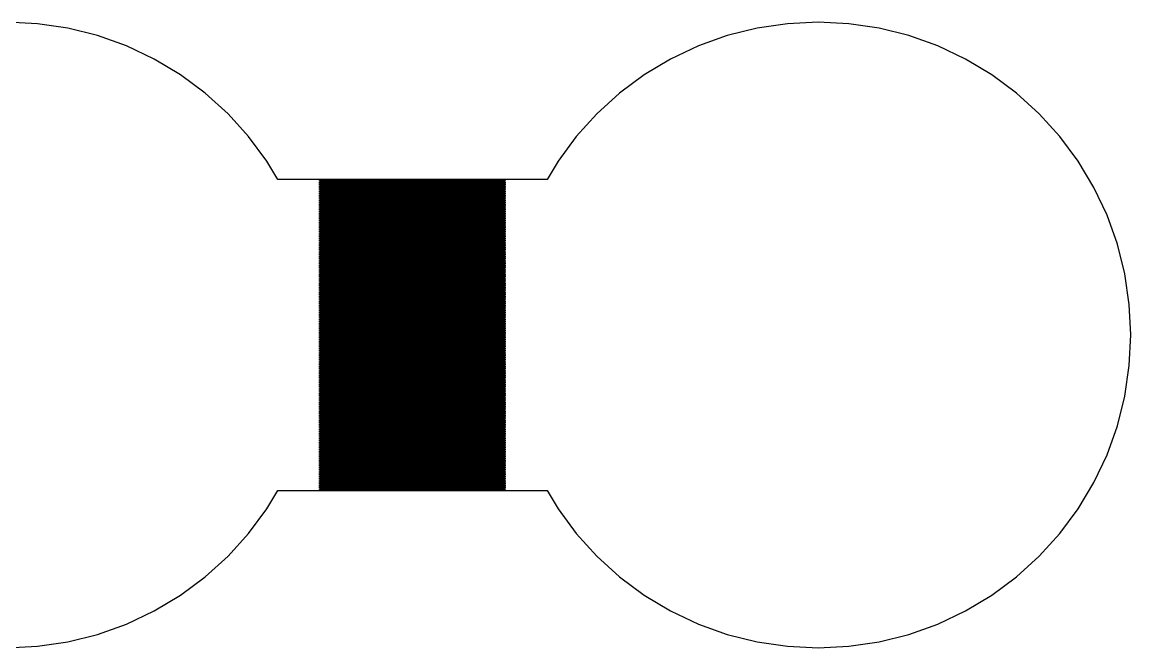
# Model space of a CAD drawing. Extents: x -5 to 101, y -4 to 66.
# Drawn here: x 7.67 to 19.97, y -3.97 to 2.97 of the extents above; entities that cross this region are included whole.
import ezdxf

# ---------------------------------------------------------------- set-up
doc = ezdxf.new("R2010")
doc.units = 0

msp = doc.modelspace()

# ---------------------------------------------------------------- linework, layer by layer
for p, q in [((7.84013, 2.95328), (7.5, 2.96999)), ((8.17697, 2.90332), (7.84013, 2.95328)), ((16.1599, 2.95328), (15.823, 2.90332)), ((16.5, 2.96999), (16.1599, 2.95328)), ((16.8401, 2.95328), (16.5, 2.96999)), ((17.177, 2.90332), (16.8401, 2.95328)), ((8.50729, 2.82057), (8.17697, 2.90332)), ((15.823, 2.90332), (15.4927, 2.82057)), ((17.5073, 2.82057), (17.177, 2.90332)), ((8.82793, 2.70586), (8.50729, 2.82057)), ((15.4927, 2.82057), (15.1721, 2.70586)), ((17.8279, 2.70586), (17.5073, 2.82057)), ((9.13576, 2.56026), (8.82793, 2.70586)), ((15.1721, 2.70586), (14.8642, 2.56026)), ((18.1357, 2.56026), (17.8279, 2.70586)), ((9.42784, 2.38519), (9.13576, 2.56026)), ((14.8642, 2.56026), (14.5722, 2.38519)), ((18.4278, 2.38519), (18.1357, 2.56026)), ((9.70135, 2.18234), (9.42784, 2.38519)), ((14.5722, 2.38519), (14.2986, 2.18234)), ((18.7013, 2.18234), (18.4278, 2.38519)), ((9.95367, 1.95366), (9.70135, 2.18234)), ((14.2986, 2.18234), (14.0463, 1.95366)), ((18.9537, 1.95366), (18.7013, 2.18234)), ((10.1824, 1.70134), (9.95367, 1.95366)), ((14.0463, 1.95366), (13.8176, 1.70134)), ((19.1823, 1.70134), (18.9537, 1.95366)), ((10.3852, 1.42783), (10.1824, 1.70134)), ((13.8176, 1.70134), (13.6148, 1.42783)), ((19.3852, 1.42783), (19.1823, 1.70134)), ((10.5068, 1.22499), (10.3852, 1.42783)), ((13.6148, 1.42783), (13.4932, 1.22499)), ((19.5603, 1.13574), (19.3852, 1.42783)), ((13.4932, 1.22499), (10.5068, 1.22499)), ((10.97, 1.20499), (10.97, 1.215)), ((10.97, 1.215), (13.03, 1.215)), ((13.03, 1.20499), (10.97, 1.20499)), ((10.97, 1.185), (10.97, 1.19499)), ((10.97, 1.19499), (13.03, 1.19499)), ((13.03, 1.185), (10.97, 1.185)), ((10.97, 1.16499), (10.97, 1.17499)), ((10.97, 1.17499), (13.03, 1.17499)), ((13.03, 1.16499), (10.97, 1.16499)), ((10.97, 1.14499), (10.97, 1.155)), ((10.97, 1.155), (13.03, 1.155)), ((13.03, 1.14499), (10.97, 1.14499)), ((10.97, 1.125), (10.97, 1.13499)), ((10.97, 1.13499), (13.03, 1.13499)), ((13.03, 1.125), (10.97, 1.125)), ((10.97, 1.105), (10.97, 1.11499)), ((10.97, 1.11499), (13.03, 1.11499)), ((13.03, 1.215), (13.03, 1.20499)), ((13.03, 1.19499), (13.03, 1.185)), ((13.03, 1.17499), (13.03, 1.16499)), ((13.03, 1.155), (13.03, 1.14499)), ((13.03, 1.13499), (13.03, 1.125)), ((13.03, 1.11499), (13.03, 1.105)), ((19.7059, 0.827911), (19.5603, 1.13574)), ((13.03, 1.105), (10.97, 1.105)), ((10.97, 1.08499), (10.97, 1.09499)), ((10.97, 1.09499), (13.03, 1.09499)), ((13.03, 1.08499), (10.97, 1.08499)), ((10.97, 1.06499), (10.97, 1.075)), ((10.97, 1.075), (13.03, 1.075)), ((13.03, 1.06499), (10.97, 1.06499)), ((10.97, 1.045), (10.97, 1.05499)), ((10.97, 1.05499), (13.03, 1.05499)), ((13.03, 1.045), (10.97, 1.045)), ((10.97, 1.02499), (10.97, 1.03499)), ((10.97, 1.03499), (13.03, 1.03499)), ((13.03, 1.02499), (10.97, 1.02499)), ((10.97, 1.00499), (10.97, 1.015)), ((10.97, 1.015), (13.03, 1.015)), ((13.03, 1.00499), (10.97, 1.00499)), ((10.97, 0.984985), (10.97, 0.994995)), ((10.97, 0.994995), (13.03, 0.994995)), ((13.03, 0.984985), (10.97, 0.984985)), ((13.03, 1.09499), (13.03, 1.08499)), ((13.03, 1.075), (13.03, 1.06499)), ((13.03, 1.05499), (13.03, 1.045)), ((13.03, 1.03499), (13.03, 1.02499)), ((13.03, 1.015), (13.03, 1.00499)), ((13.03, 0.994995), (13.03, 0.984985)), ((10.97, 0.964996), (10.97, 0.974991)), ((10.97, 0.974991), (13.03, 0.974991)), ((13.03, 0.964996), (10.97, 0.964996)), ((10.97, 0.944992), (10.97, 0.954987)), ((10.97, 0.954987), (13.03, 0.954987)), ((13.03, 0.944992), (10.97, 0.944992)), ((10.97, 0.924988), (10.97, 0.934998)), ((10.97, 0.934998), (13.03, 0.934998)), ((13.03, 0.924988), (10.97, 0.924988)), ((10.97, 0.904999), (10.97, 0.914993)), ((10.97, 0.914993), (13.03, 0.914993)), ((13.03, 0.904999), (10.97, 0.904999)), ((10.97, 0.884995), (10.97, 0.894989)), ((10.97, 0.894989), (13.03, 0.894989)), ((13.03, 0.884995), (10.97, 0.884995)), ((10.97, 0.86499), (10.97, 0.875)), ((10.97, 0.875), (13.03, 0.875)), ((13.03, 0.86499), (10.97, 0.86499)), ((13.03, 0.974991), (13.03, 0.964996)), ((13.03, 0.954987), (13.03, 0.944992)), ((13.03, 0.934998), (13.03, 0.924988)), ((13.03, 0.914993), (13.03, 0.904999)), ((13.03, 0.894989), (13.03, 0.884995)), ((13.03, 0.875), (13.03, 0.86499)), ((10.97, 0.844986), (10.97, 0.854996)), ((10.97, 0.854996), (13.03, 0.854996)), ((13.03, 0.844986), (10.97, 0.844986)), ((10.97, 0.824997), (10.97, 0.834991)), ((10.97, 0.834991), (13.03, 0.834991)), ((13.03, 0.824997), (10.97, 0.824997)), ((10.97, 0.804993), (10.97, 0.814987)), ((10.97, 0.814987), (13.03, 0.814987)), ((13.03, 0.804993), (10.97, 0.804993)), ((10.97, 0.784988), (10.97, 0.794998)), ((10.97, 0.794998), (13.03, 0.794998)), ((13.03, 0.784988), (10.97, 0.784988)), ((10.97, 0.764999), (10.97, 0.774994)), ((10.97, 0.774994), (13.03, 0.774994)), ((13.03, 0.764999), (10.97, 0.764999)), ((10.97, 0.744995), (10.97, 0.75499)), ((10.97, 0.75499), (13.03, 0.75499)), ((13.03, 0.744995), (10.97, 0.744995)), ((13.03, 0.854996), (13.03, 0.844986)), ((13.03, 0.834991), (13.03, 0.824997)), ((13.03, 0.814987), (13.03, 0.804993)), ((13.03, 0.794998), (13.03, 0.784988)), ((13.03, 0.774994), (13.03, 0.764999)), ((13.03, 0.75499), (13.03, 0.744995)), ((19.8206, 0.507278), (19.7059, 0.827911)), ((10.97, 0.724991), (10.97, 0.734985)), ((10.97, 0.734985), (13.03, 0.734985)), ((13.03, 0.724991), (10.97, 0.724991)), ((10.97, 0.704987), (10.97, 0.714996)), ((10.97, 0.714996), (13.03, 0.714996)), ((13.03, 0.704987), (10.97, 0.704987)), ((10.97, 0.684998), (10.97, 0.694992)), ((10.97, 0.694992), (13.03, 0.694992)), ((13.03, 0.684998), (10.97, 0.684998)), ((10.97, 0.664993), (10.97, 0.674988)), ((10.97, 0.674988), (13.03, 0.674988)), ((13.03, 0.664993), (10.97, 0.664993)), ((10.97, 0.644989), (10.97, 0.654999)), ((10.97, 0.654999), (13.03, 0.654999)), ((13.03, 0.644989), (10.97, 0.644989)), ((10.97, 0.625), (10.97, 0.634995)), ((10.97, 0.634995), (13.03, 0.634995)), ((13.03, 0.625), (10.97, 0.625)), ((13.03, 0.734985), (13.03, 0.724991)), ((13.03, 0.714996), (13.03, 0.704987)), ((13.03, 0.694992), (13.03, 0.684998)), ((13.03, 0.674988), (13.03, 0.664993)), ((13.03, 0.654999), (13.03, 0.644989)), ((13.03, 0.634995), (13.03, 0.625)), ((10.97, 0.604996), (10.97, 0.61499)), ((10.97, 0.61499), (13.03, 0.61499)), ((13.03, 0.604996), (10.97, 0.604996)), ((10.97, 0.584991), (10.97, 0.594986)), ((10.97, 0.594986), (13.03, 0.594986)), ((13.03, 0.584991), (10.97, 0.584991)), ((10.97, 0.564987), (10.97, 0.574997)), ((10.97, 0.574997), (13.03, 0.574997)), ((13.03, 0.564987), (10.97, 0.564987)), ((10.97, 0.544998), (10.97, 0.554993)), ((10.97, 0.554993), (13.03, 0.554993)), ((13.03, 0.544998), (10.97, 0.544998)), ((10.97, 0.524994), (10.97, 0.534988)), ((10.97, 0.534988), (13.03, 0.534988)), ((13.03, 0.524994), (10.97, 0.524994)), ((10.97, 0.50499), (10.97, 0.514999)), ((10.97, 0.514999), (13.03, 0.514999)), ((13.03, 0.50499), (10.97, 0.50499)), ((10.97, 0.484985), (10.97, 0.494995)), ((10.97, 0.494995), (13.03, 0.494995)), ((13.03, 0.61499), (13.03, 0.604996)), ((13.03, 0.594986), (13.03, 0.584991)), ((13.03, 0.574997), (13.03, 0.564987)), ((13.03, 0.554993), (13.03, 0.544998)), ((13.03, 0.534988), (13.03, 0.524994)), ((13.03, 0.514999), (13.03, 0.50499)), ((13.03, 0.494995), (13.03, 0.484985)), ((19.9033, 0.176956), (19.8206, 0.507278)), ((13.03, 0.484985), (10.97, 0.484985)), ((10.97, 0.464996), (10.97, 0.474991)), ((10.97, 0.474991), (13.03, 0.474991)), ((13.03, 0.464996), (10.97, 0.464996)), ((10.97, 0.444992), (10.97, 0.454987)), ((10.97, 0.454987), (13.03, 0.454987)), ((13.03, 0.444992), (10.97, 0.444992)), ((10.97, 0.424988), (10.97, 0.434998)), ((10.97, 0.434998), (13.03, 0.434998)), ((13.03, 0.424988), (10.97, 0.424988)), ((10.97, 0.404999), (10.97, 0.414993)), ((10.97, 0.414993), (13.03, 0.414993)), ((13.03, 0.404999), (10.97, 0.404999)), ((10.97, 0.384995), (10.97, 0.394989)), ((10.97, 0.394989), (13.03, 0.394989)), ((13.03, 0.384995), (10.97, 0.384995)), ((10.97, 0.36499), (10.97, 0.375)), ((10.97, 0.375), (13.03, 0.375)), ((13.03, 0.474991), (13.03, 0.464996)), ((13.03, 0.454987), (13.03, 0.444992)), ((13.03, 0.434998), (13.03, 0.424988)), ((13.03, 0.414993), (13.03, 0.404999)), ((13.03, 0.394989), (13.03, 0.384995)), ((13.03, 0.375), (13.03, 0.36499)), ((13.03, 0.36499), (10.97, 0.36499)), ((10.97, 0.344986), (10.97, 0.354996)), ((10.97, 0.354996), (13.03, 0.354996)), ((13.03, 0.344986), (10.97, 0.344986)), ((10.97, 0.324997), (10.97, 0.334991)), ((10.97, 0.334991), (13.03, 0.334991)), ((13.03, 0.324997), (10.97, 0.324997)), ((10.97, 0.304993), (10.97, 0.314987)), ((10.97, 0.314987), (13.03, 0.314987)), ((13.03, 0.304993), (10.97, 0.304993)), ((10.97, 0.284988), (10.97, 0.294998)), ((10.97, 0.294998), (13.03, 0.294998)), ((13.03, 0.284988), (10.97, 0.284988)), ((10.97, 0.264999), (10.97, 0.274994)), ((10.97, 0.274994), (13.03, 0.274994)), ((13.03, 0.264999), (10.97, 0.264999)), ((10.97, 0.244995), (10.97, 0.25499)), ((10.97, 0.25499), (13.03, 0.25499)), ((13.03, 0.354996), (13.03, 0.344986)), ((13.03, 0.334991), (13.03, 0.324997)), ((13.03, 0.314987), (13.03, 0.304993)), ((13.03, 0.294998), (13.03, 0.284988)), ((13.03, 0.274994), (13.03, 0.264999)), ((13.03, 0.25499), (13.03, 0.244995)), ((13.03, 0.244995), (10.97, 0.244995)), ((10.97, 0.224991), (10.97, 0.234985)), ((10.97, 0.234985), (13.03, 0.234985)), ((13.03, 0.224991), (10.97, 0.224991)), ((10.97, 0.204987), (10.97, 0.214996)), ((10.97, 0.214996), (13.03, 0.214996)), ((13.03, 0.204987), (10.97, 0.204987)), ((10.97, 0.184998), (10.97, 0.194992)), ((10.97, 0.194992), (13.03, 0.194992)), ((13.03, 0.184998), (10.97, 0.184998)), ((10.97, 0.164993), (10.97, 0.174988)), ((10.97, 0.174988), (13.03, 0.174988)), ((13.03, 0.164993), (10.97, 0.164993)), ((10.97, 0.144989), (10.97, 0.154999)), ((10.97, 0.154999), (13.03, 0.154999)), ((13.03, 0.144989), (10.97, 0.144989)), ((10.97, 0.125), (10.97, 0.134995)), ((10.97, 0.134995), (13.03, 0.134995)), ((13.03, 0.125), (10.97, 0.125)), ((13.03, 0.234985), (13.03, 0.224991)), ((13.03, 0.214996), (13.03, 0.204987)), ((13.03, 0.194992), (13.03, 0.184998)), ((13.03, 0.174988), (13.03, 0.164993)), ((13.03, 0.154999), (13.03, 0.144989)), ((13.03, 0.134995), (13.03, 0.125)), ((19.9533, -0.159882), (19.9033, 0.176956)), ((10.97, 0.104996), (10.97, 0.11499)), ((10.97, 0.11499), (13.03, 0.11499)), ((13.03, 0.104996), (10.97, 0.104996)), ((10.97, 0.084991), (10.97, 0.094986)), ((10.97, 0.094986), (13.03, 0.094986)), ((13.03, 0.084991), (10.97, 0.084991)), ((10.97, 0.064987), (10.97, 0.074997)), ((10.97, 0.074997), (13.03, 0.074997)), ((13.03, 0.064987), (10.97, 0.064987)), ((10.97, 0.044998), (10.97, 0.054993)), ((10.97, 0.054993), (13.03, 0.054993)), ((13.03, 0.044998), (10.97, 0.044998)), ((10.97, 0.024994), (10.97, 0.034988)), ((10.97, 0.034988), (13.03, 0.034988)), ((13.03, 0.024994), (10.97, 0.024994)), ((10.97, 0.00499), (10.97, 0.014999)), ((10.97, 0.014999), (13.03, 0.014999)), ((13.03, 0.00499), (10.97, 0.00499)), ((13.03, 0.11499), (13.03, 0.104996)), ((13.03, 0.094986), (13.03, 0.084991)), ((13.03, 0.074997), (13.03, 0.064987)), ((13.03, 0.054993), (13.03, 0.044998)), ((13.03, 0.034988), (13.03, 0.024994)), ((13.03, 0.014999), (13.03, 0.00499)), ((10.97, -0.015015), (10.97, -0.005005)), ((10.97, -0.005005), (13.03, -0.005005)), ((13.03, -0.015015), (10.97, -0.015015)), ((10.97, -0.035004), (10.97, -0.025009)), ((10.97, -0.025009), (13.03, -0.025009)), ((13.03, -0.035004), (10.97, -0.035004)), ((10.97, -0.055008), (10.97, -0.045013)), ((10.97, -0.045013), (13.03, -0.045013)), ((13.03, -0.055008), (10.97, -0.055008)), ((10.97, -0.075012), (10.97, -0.065002)), ((10.97, -0.065002), (13.03, -0.065002)), ((13.03, -0.075012), (10.97, -0.075012)), ((10.97, -0.095001), (10.97, -0.085007)), ((10.97, -0.085007), (13.03, -0.085007)), ((13.03, -0.095001), (10.97, -0.095001)), ((10.97, -0.115005), (10.97, -0.105011)), ((10.97, -0.105011), (13.03, -0.105011)), ((13.03, -0.115005), (10.97, -0.115005)), ((13.03, -0.005005), (13.03, -0.015015)), ((13.03, -0.025009), (13.03, -0.035004)), ((13.03, -0.045013), (13.03, -0.055008)), ((13.03, -0.065002), (13.03, -0.075012)), ((13.03, -0.085007), (13.03, -0.095001)), ((13.03, -0.105011), (13.03, -0.115005)), ((10.97, -0.13501), (10.97, -0.125)), ((10.97, -0.125), (13.03, -0.125)), ((13.03, -0.13501), (10.97, -0.13501)), ((10.97, -0.155014), (10.97, -0.145004)), ((10.97, -0.145004), (13.03, -0.145004)), ((13.03, -0.155014), (10.97, -0.155014)), ((10.97, -0.175003), (10.97, -0.165009)), ((10.97, -0.165009), (13.03, -0.165009)), ((13.03, -0.175003), (10.97, -0.175003)), ((10.97, -0.195007), (10.97, -0.185013)), ((10.97, -0.185013), (13.03, -0.185013)), ((13.03, -0.195007), (10.97, -0.195007)), ((10.97, -0.215012), (10.97, -0.205002)), ((10.97, -0.205002), (13.03, -0.205002)), ((13.03, -0.215012), (10.97, -0.215012)), ((10.97, -0.235001), (10.97, -0.225006)), ((10.97, -0.225006), (13.03, -0.225006)), ((13.03, -0.235001), (10.97, -0.235001)), ((10.97, -0.255005), (10.97, -0.24501)), ((10.97, -0.24501), (13.03, -0.24501)), ((13.03, -0.125), (13.03, -0.13501)), ((13.03, -0.145004), (13.03, -0.155014)), ((13.03, -0.165009), (13.03, -0.175003)), ((13.03, -0.185013), (13.03, -0.195007)), ((13.03, -0.205002), (13.03, -0.215012)), ((13.03, -0.225006), (13.03, -0.235001)), ((13.03, -0.24501), (13.03, -0.255005)), ((19.97, -0.5), (19.9533, -0.159882)), ((13.03, -0.255005), (10.97, -0.255005)), ((10.97, -0.275009), (10.97, -0.265015)), ((10.97, -0.265015), (13.03, -0.265015)), ((13.03, -0.275009), (10.97, -0.275009)), ((10.97, -0.295013), (10.97, -0.285004)), ((10.97, -0.285004), (13.03, -0.285004)), ((13.03, -0.295013), (10.97, -0.295013)), ((10.97, -0.315002), (10.97, -0.305008)), ((10.97, -0.305008), (13.03, -0.305008)), ((13.03, -0.315002), (10.97, -0.315002)), ((10.97, -0.335007), (10.97, -0.325012)), ((10.97, -0.325012), (13.03, -0.325012)), ((13.03, -0.335007), (10.97, -0.335007)), ((10.97, -0.355011), (10.97, -0.345001)), ((10.97, -0.345001), (13.03, -0.345001)), ((13.03, -0.355011), (10.97, -0.355011)), ((10.97, -0.375), (10.97, -0.365005)), ((10.97, -0.365005), (13.03, -0.365005)), ((13.03, -0.265015), (13.03, -0.275009)), ((13.03, -0.285004), (13.03, -0.295013)), ((13.03, -0.305008), (13.03, -0.315002)), ((13.03, -0.325012), (13.03, -0.335007)), ((13.03, -0.345001), (13.03, -0.355011)), ((13.03, -0.365005), (13.03, -0.375)), ((13.03, -0.375), (10.97, -0.375)), ((10.97, -0.395004), (10.97, -0.38501)), ((10.97, -0.38501), (13.03, -0.38501)), ((13.03, -0.395004), (10.97, -0.395004)), ((10.97, -0.415009), (10.97, -0.405014)), ((10.97, -0.405014), (13.03, -0.405014)), ((13.03, -0.415009), (10.97, -0.415009)), ((10.97, -0.435013), (10.97, -0.425003)), ((10.97, -0.425003), (13.03, -0.425003)), ((13.03, -0.435013), (10.97, -0.435013)), ((10.97, -0.455002), (10.97, -0.445007)), ((10.97, -0.445007), (13.03, -0.445007)), ((13.03, -0.455002), (10.97, -0.455002)), ((10.97, -0.475006), (10.97, -0.465012)), ((10.97, -0.465012), (13.03, -0.465012)), ((13.03, -0.475006), (10.97, -0.475006)), ((10.97, -0.49501), (10.97, -0.485001)), ((10.97, -0.485001), (13.03, -0.485001)), ((13.03, -0.38501), (13.03, -0.395004)), ((13.03, -0.405014), (13.03, -0.415009)), ((13.03, -0.425003), (13.03, -0.435013)), ((13.03, -0.445007), (13.03, -0.455002)), ((13.03, -0.465012), (13.03, -0.475006)), ((13.03, -0.485001), (13.03, -0.49501)), ((13.03, -0.49501), (10.97, -0.49501)), ((10.97, -0.514999), (10.97, -0.50499)), ((10.97, -0.50499), (13.03, -0.50499)), ((13.03, -0.514999), (10.97, -0.514999)), ((10.97, -0.534988), (10.97, -0.524994)), ((10.97, -0.524994), (13.03, -0.524994)), ((13.03, -0.534988), (10.97, -0.534988)), ((10.97, -0.554993), (10.97, -0.544998)), ((10.97, -0.544998), (13.03, -0.544998)), ((13.03, -0.554993), (10.97, -0.554993)), ((10.97, -0.574997), (10.97, -0.564987)), ((10.97, -0.564987), (13.03, -0.564987)), ((13.03, -0.574997), (10.97, -0.574997)), ((10.97, -0.594986), (10.97, -0.584991)), ((10.97, -0.584991), (13.03, -0.584991)), ((13.03, -0.594986), (10.97, -0.594986)), ((10.97, -0.61499), (10.97, -0.604996)), ((10.97, -0.604996), (13.03, -0.604996)), ((13.03, -0.61499), (10.97, -0.61499)), ((13.03, -0.50499), (13.03, -0.514999)), ((13.03, -0.524994), (13.03, -0.534988)), ((13.03, -0.544998), (13.03, -0.554993)), ((13.03, -0.564987), (13.03, -0.574997)), ((13.03, -0.584991), (13.03, -0.594986)), ((13.03, -0.604996), (13.03, -0.61499)), ((19.9533, -0.840118), (19.97, -0.5)), ((10.97, -0.634995), (10.97, -0.625)), ((10.97, -0.625), (13.03, -0.625)), ((13.03, -0.634995), (10.97, -0.634995)), ((10.97, -0.654999), (10.97, -0.644989)), ((10.97, -0.644989), (13.03, -0.644989)), ((13.03, -0.654999), (10.97, -0.654999)), ((10.97, -0.674988), (10.97, -0.664993)), ((10.97, -0.664993), (13.03, -0.664993)), ((13.03, -0.674988), (10.97, -0.674988)), ((10.97, -0.694992), (10.97, -0.684998)), ((10.97, -0.684998), (13.03, -0.684998)), ((13.03, -0.694992), (10.97, -0.694992)), ((10.97, -0.714996), (10.97, -0.704987)), ((10.97, -0.704987), (13.03, -0.704987)), ((13.03, -0.714996), (10.97, -0.714996)), ((10.97, -0.734985), (10.97, -0.724991)), ((10.97, -0.724991), (13.03, -0.724991)), ((13.03, -0.734985), (10.97, -0.734985)), ((13.03, -0.625), (13.03, -0.634995)), ((13.03, -0.644989), (13.03, -0.654999)), ((13.03, -0.664993), (13.03, -0.674988)), ((13.03, -0.684998), (13.03, -0.694992)), ((13.03, -0.704987), (13.03, -0.714996)), ((13.03, -0.724991), (13.03, -0.734985)), ((10.97, -0.75499), (10.97, -0.744995)), ((10.97, -0.744995), (13.03, -0.744995)), ((13.03, -0.75499), (10.97, -0.75499)), ((10.97, -0.774994), (10.97, -0.764999)), ((10.97, -0.764999), (13.03, -0.764999)), ((13.03, -0.774994), (10.97, -0.774994)), ((10.97, -0.794998), (10.97, -0.784988)), ((10.97, -0.784988), (13.03, -0.784988)), ((13.03, -0.794998), (10.97, -0.794998)), ((10.97, -0.814987), (10.97, -0.804993)), ((10.97, -0.804993), (13.03, -0.804993)), ((13.03, -0.814987), (10.97, -0.814987)), ((10.97, -0.834991), (10.97, -0.824997)), ((10.97, -0.824997), (13.03, -0.824997)), ((13.03, -0.834991), (10.97, -0.834991)), ((10.97, -0.854996), (10.97, -0.844986)), ((10.97, -0.844986), (13.03, -0.844986)), ((13.03, -0.854996), (10.97, -0.854996)), ((13.03, -0.744995), (13.03, -0.75499)), ((13.03, -0.764999), (13.03, -0.774994)), ((13.03, -0.784988), (13.03, -0.794998)), ((13.03, -0.804993), (13.03, -0.814987)), ((13.03, -0.824997), (13.03, -0.834991)), ((13.03, -0.844986), (13.03, -0.854996)), ((19.9033, -1.17696), (19.9533, -0.840118)), ((10.97, -0.875), (10.97, -0.86499)), ((10.97, -0.86499), (13.03, -0.86499)), ((13.03, -0.875), (10.97, -0.875)), ((10.97, -0.894989), (10.97, -0.884995)), ((10.97, -0.884995), (13.03, -0.884995)), ((13.03, -0.894989), (10.97, -0.894989)), ((10.97, -0.914993), (10.97, -0.904999)), ((10.97, -0.904999), (13.03, -0.904999)), ((13.03, -0.914993), (10.97, -0.914993)), ((10.97, -0.934998), (10.97, -0.924988)), ((10.97, -0.924988), (13.03, -0.924988)), ((13.03, -0.934998), (10.97, -0.934998)), ((10.97, -0.954987), (10.97, -0.944992)), ((10.97, -0.944992), (13.03, -0.944992)), ((13.03, -0.954987), (10.97, -0.954987)), ((10.97, -0.974991), (10.97, -0.964996)), ((10.97, -0.964996), (13.03, -0.964996)), ((13.03, -0.974991), (10.97, -0.974991)), ((13.03, -0.86499), (13.03, -0.875)), ((13.03, -0.884995), (13.03, -0.894989)), ((13.03, -0.904999), (13.03, -0.914993)), ((13.03, -0.924988), (13.03, -0.934998)), ((13.03, -0.944992), (13.03, -0.954987)), ((13.03, -0.964996), (13.03, -0.974991)), ((10.97, -0.994995), (10.97, -0.984985)), ((10.97, -0.984985), (13.03, -0.984985)), ((13.03, -0.994995), (10.97, -0.994995)), ((10.97, -1.015), (10.97, -1.00499)), ((10.97, -1.00499), (13.03, -1.00499)), ((13.03, -1.015), (10.97, -1.015)), ((10.97, -1.03499), (10.97, -1.02499)), ((10.97, -1.02499), (13.03, -1.02499)), ((13.03, -1.03499), (10.97, -1.03499)), ((10.97, -1.05499), (10.97, -1.045)), ((10.97, -1.045), (13.03, -1.045)), ((13.03, -1.05499), (10.97, -1.05499)), ((10.97, -1.075), (10.97, -1.06499)), ((10.97, -1.06499), (13.03, -1.06499)), ((13.03, -1.075), (10.97, -1.075)), ((10.97, -1.09499), (10.97, -1.08499)), ((10.97, -1.08499), (13.03, -1.08499)), ((13.03, -1.09499), (10.97, -1.09499)), ((10.97, -1.11499), (10.97, -1.105)), ((10.97, -1.105), (13.03, -1.105)), ((13.03, -0.984985), (13.03, -0.994995)), ((13.03, -1.00499), (13.03, -1.015)), ((13.03, -1.02499), (13.03, -1.03499)), ((13.03, -1.045), (13.03, -1.05499)), ((13.03, -1.06499), (13.03, -1.075)), ((13.03, -1.08499), (13.03, -1.09499)), ((13.03, -1.105), (13.03, -1.11499)), ((13.03, -1.11499), (10.97, -1.11499)), ((10.97, -1.13499), (10.97, -1.125)), ((10.97, -1.125), (13.03, -1.125)), ((13.03, -1.13499), (10.97, -1.13499)), ((10.97, -1.155), (10.97, -1.14499)), ((10.97, -1.14499), (13.03, -1.14499)), ((13.03, -1.155), (10.97, -1.155)), ((10.97, -1.17499), (10.97, -1.16499)), ((10.97, -1.16499), (13.03, -1.16499)), ((13.03, -1.17499), (10.97, -1.17499)), ((10.97, -1.19499), (10.97, -1.185)), ((10.97, -1.185), (13.03, -1.185)), ((13.03, -1.19499), (10.97, -1.19499)), ((10.97, -1.215), (10.97, -1.20499)), ((10.97, -1.20499), (13.03, -1.20499)), ((13.03, -1.215), (10.97, -1.215)), ((10.97, -1.23499), (10.97, -1.22499)), ((10.97, -1.22499), (13.03, -1.22499)), ((13.03, -1.125), (13.03, -1.13499)), ((13.03, -1.14499), (13.03, -1.155)), ((13.03, -1.16499), (13.03, -1.17499)), ((13.03, -1.185), (13.03, -1.19499)), ((13.03, -1.20499), (13.03, -1.215)), ((13.03, -1.22499), (13.03, -1.23499)), ((19.8206, -1.50728), (19.9033, -1.17696)), ((13.03, -1.23499), (10.97, -1.23499)), ((10.97, -1.25499), (10.97, -1.245)), ((10.97, -1.245), (13.03, -1.245)), ((13.03, -1.25499), (10.97, -1.25499)), ((10.97, -1.27499), (10.97, -1.265)), ((10.97, -1.265), (13.03, -1.265)), ((13.03, -1.27499), (10.97, -1.27499)), ((10.97, -1.295), (10.97, -1.28499)), ((10.97, -1.28499), (13.03, -1.28499)), ((13.03, -1.295), (10.97, -1.295)), ((10.97, -1.31499), (10.97, -1.30499)), ((10.97, -1.30499), (13.03, -1.30499)), ((13.03, -1.31499), (10.97, -1.31499)), ((10.97, -1.33499), (10.97, -1.325)), ((10.97, -1.325), (13.03, -1.325)), ((13.03, -1.33499), (10.97, -1.33499)), ((10.97, -1.355), (10.97, -1.34499)), ((10.97, -1.34499), (13.03, -1.34499)), ((13.03, -1.245), (13.03, -1.25499)), ((13.03, -1.265), (13.03, -1.27499)), ((13.03, -1.28499), (13.03, -1.295)), ((13.03, -1.30499), (13.03, -1.31499)), ((13.03, -1.325), (13.03, -1.33499)), ((13.03, -1.34499), (13.03, -1.355)), ((13.03, -1.355), (10.97, -1.355)), ((10.97, -1.375), (10.97, -1.36499)), ((10.97, -1.36499), (13.03, -1.36499)), ((13.03, -1.375), (10.97, -1.375)), ((10.97, -1.39499), (10.97, -1.38499)), ((10.97, -1.38499), (13.03, -1.38499)), ((13.03, -1.39499), (10.97, -1.39499)), ((10.97, -1.41499), (10.97, -1.405)), ((10.97, -1.405), (13.03, -1.405)), ((13.03, -1.41499), (10.97, -1.41499)), ((10.97, -1.435), (10.97, -1.42499)), ((10.97, -1.42499), (13.03, -1.42499)), ((13.03, -1.435), (10.97, -1.435)), ((10.97, -1.45499), (10.97, -1.44499)), ((10.97, -1.44499), (13.03, -1.44499)), ((13.03, -1.45499), (10.97, -1.45499)), ((10.97, -1.47499), (10.97, -1.465)), ((10.97, -1.465), (13.03, -1.465)), ((13.03, -1.47499), (10.97, -1.47499)), ((13.03, -1.36499), (13.03, -1.375)), ((13.03, -1.38499), (13.03, -1.39499)), ((13.03, -1.405), (13.03, -1.41499)), ((13.03, -1.42499), (13.03, -1.435)), ((13.03, -1.44499), (13.03, -1.45499)), ((13.03, -1.465), (13.03, -1.47499)), ((10.97, -1.495), (10.97, -1.48499)), ((10.97, -1.48499), (13.03, -1.48499)), ((13.03, -1.495), (10.97, -1.495)), ((10.97, -1.515), (10.97, -1.50499)), ((10.97, -1.50499), (13.03, -1.50499)), ((13.03, -1.515), (10.97, -1.515)), ((10.97, -1.53499), (10.97, -1.52499)), ((10.97, -1.52499), (13.03, -1.52499)), ((13.03, -1.53499), (10.97, -1.53499)), ((10.97, -1.55499), (10.97, -1.545)), ((10.97, -1.545), (13.03, -1.545)), ((13.03, -1.55499), (10.97, -1.55499)), ((10.97, -1.575), (10.97, -1.56499)), ((10.97, -1.56499), (13.03, -1.56499)), ((13.03, -1.575), (10.97, -1.575)), ((10.97, -1.59499), (10.97, -1.58499)), ((10.97, -1.58499), (13.03, -1.58499)), ((13.03, -1.59499), (10.97, -1.59499)), ((13.03, -1.48499), (13.03, -1.495)), ((13.03, -1.50499), (13.03, -1.515)), ((13.03, -1.52499), (13.03, -1.53499)), ((13.03, -1.545), (13.03, -1.55499)), ((13.03, -1.56499), (13.03, -1.575)), ((13.03, -1.58499), (13.03, -1.59499)), ((19.7059, -1.82791), (19.8206, -1.50728)), ((10.97, -1.61499), (10.97, -1.605)), ((10.97, -1.605), (13.03, -1.605)), ((13.03, -1.61499), (10.97, -1.61499)), ((10.97, -1.63499), (10.97, -1.625)), ((10.97, -1.625), (13.03, -1.625)), ((13.03, -1.63499), (10.97, -1.63499)), ((10.97, -1.655), (10.97, -1.64499)), ((10.97, -1.64499), (13.03, -1.64499)), ((13.03, -1.655), (10.97, -1.655)), ((10.97, -1.67499), (10.97, -1.66499)), ((10.97, -1.66499), (13.03, -1.66499)), ((13.03, -1.67499), (10.97, -1.67499)), ((10.97, -1.69499), (10.97, -1.685)), ((10.97, -1.685), (13.03, -1.685)), ((13.03, -1.69499), (10.97, -1.69499)), ((10.97, -1.715), (10.97, -1.70499)), ((10.97, -1.70499), (13.03, -1.70499)), ((13.03, -1.715), (10.97, -1.715)), ((13.03, -1.605), (13.03, -1.61499)), ((13.03, -1.625), (13.03, -1.63499)), ((13.03, -1.64499), (13.03, -1.655)), ((13.03, -1.66499), (13.03, -1.67499)), ((13.03, -1.685), (13.03, -1.69499)), ((13.03, -1.70499), (13.03, -1.715)), ((10.97, -1.73499), (10.97, -1.72499)), ((10.97, -1.72499), (13.03, -1.72499)), ((13.03, -1.73499), (10.97, -1.73499)), ((10.97, -1.75499), (10.97, -1.745)), ((10.97, -1.745), (13.03, -1.745)), ((13.03, -1.75499), (10.97, -1.75499)), ((10.97, -1.77499), (10.97, -1.765)), ((10.97, -1.765), (13.03, -1.765)), ((13.03, -1.77499), (10.97, -1.77499)), ((10.97, -1.795), (10.97, -1.78499)), ((10.97, -1.78499), (13.03, -1.78499)), ((13.03, -1.795), (10.97, -1.795)), ((10.97, -1.81499), (10.97, -1.80499)), ((10.97, -1.80499), (13.03, -1.80499)), ((13.03, -1.81499), (10.97, -1.81499)), ((10.97, -1.83499), (10.97, -1.825)), ((10.97, -1.825), (13.03, -1.825)), ((13.03, -1.83499), (10.97, -1.83499)), ((10.97, -1.855), (10.97, -1.84499)), ((10.97, -1.84499), (13.03, -1.84499)), ((13.03, -1.72499), (13.03, -1.73499)), ((13.03, -1.745), (13.03, -1.75499)), ((13.03, -1.765), (13.03, -1.77499)), ((13.03, -1.78499), (13.03, -1.795)), ((13.03, -1.80499), (13.03, -1.81499)), ((13.03, -1.825), (13.03, -1.83499)), ((13.03, -1.84499), (13.03, -1.855)), ((19.5603, -2.13574), (19.7059, -1.82791)), ((13.03, -1.855), (10.97, -1.855)), ((10.97, -1.875), (10.97, -1.86499)), ((10.97, -1.86499), (13.03, -1.86499)), ((13.03, -1.875), (10.97, -1.875)), ((10.97, -1.89499), (10.97, -1.88499)), ((10.97, -1.88499), (13.03, -1.88499)), ((13.03, -1.89499), (10.97, -1.89499)), ((10.97, -1.91499), (10.97, -1.905)), ((10.97, -1.905), (13.03, -1.905)), ((13.03, -1.91499), (10.97, -1.91499)), ((10.97, -1.935), (10.97, -1.92499)), ((10.97, -1.92499), (13.03, -1.92499)), ((13.03, -1.935), (10.97, -1.935)), ((10.97, -1.95499), (10.97, -1.94499)), ((10.97, -1.94499), (13.03, -1.94499)), ((13.03, -1.95499), (10.97, -1.95499)), ((10.97, -1.97499), (10.97, -1.965)), ((10.97, -1.965), (13.03, -1.965)), ((13.03, -1.86499), (13.03, -1.875)), ((13.03, -1.88499), (13.03, -1.89499)), ((13.03, -1.905), (13.03, -1.91499)), ((13.03, -1.92499), (13.03, -1.935)), ((13.03, -1.94499), (13.03, -1.95499)), ((13.03, -1.965), (13.03, -1.97499)), ((13.03, -1.97499), (10.97, -1.97499)), ((10.97, -1.995), (10.97, -1.98499)), ((10.97, -1.98499), (13.03, -1.98499)), ((13.03, -1.995), (10.97, -1.995)), ((10.97, -2.015), (10.97, -2.00499)), ((10.97, -2.00499), (13.03, -2.00499)), ((13.03, -2.015), (10.97, -2.015)), ((10.97, -2.03499), (10.97, -2.02499)), ((10.97, -2.02499), (13.03, -2.02499)), ((13.03, -2.03499), (10.97, -2.03499)), ((10.97, -2.05499), (10.97, -2.045)), ((10.97, -2.045), (13.03, -2.045)), ((13.03, -2.05499), (10.97, -2.05499)), ((10.97, -2.075), (10.97, -2.06499)), ((10.97, -2.06499), (13.03, -2.06499)), ((13.03, -2.075), (10.97, -2.075)), ((10.97, -2.09499), (10.97, -2.08499)), ((10.97, -2.08499), (13.03, -2.08499)), ((13.03, -1.98499), (13.03, -1.995)), ((13.03, -2.00499), (13.03, -2.015)), ((13.03, -2.02499), (13.03, -2.03499)), ((13.03, -2.045), (13.03, -2.05499)), ((13.03, -2.06499), (13.03, -2.075)), ((13.03, -2.08499), (13.03, -2.09499)), ((13.03, -2.09499), (10.97, -2.09499)), ((10.97, -2.11499), (10.97, -2.105)), ((10.97, -2.105), (13.03, -2.105)), ((13.03, -2.11499), (10.97, -2.11499)), ((10.97, -2.13499), (10.97, -2.125)), ((10.97, -2.125), (13.03, -2.125)), ((13.03, -2.13499), (10.97, -2.13499)), ((10.97, -2.155), (10.97, -2.14499)), ((10.97, -2.14499), (13.03, -2.14499)), ((13.03, -2.155), (10.97, -2.155)), ((10.97, -2.17499), (10.97, -2.16499)), ((10.97, -2.16499), (13.03, -2.16499)), ((13.03, -2.17499), (10.97, -2.17499)), ((10.97, -2.19499), (10.97, -2.185)), ((10.97, -2.185), (13.03, -2.185)), ((13.03, -2.19499), (10.97, -2.19499)), ((10.97, -2.215), (10.97, -2.20499)), ((10.97, -2.20499), (13.03, -2.20499)), ((13.03, -2.105), (13.03, -2.11499)), ((13.03, -2.125), (13.03, -2.13499)), ((13.03, -2.14499), (13.03, -2.155)), ((13.03, -2.16499), (13.03, -2.17499)), ((13.03, -2.185), (13.03, -2.19499)), ((13.03, -2.20499), (13.03, -2.215)), ((19.3852, -2.42783), (19.5603, -2.13574)), ((10.3852, -2.42783), (10.5068, -2.22499)), ((10.5068, -2.22499), (13.4932, -2.22499)), ((13.03, -2.215), (10.97, -2.215)), ((13.4932, -2.22499), (13.6148, -2.42783)), ((10.1824, -2.70134), (10.3852, -2.42783)), ((13.6148, -2.42783), (13.8176, -2.70134)), ((19.1823, -2.70134), (19.3852, -2.42783)), ((9.95367, -2.95366), (10.1824, -2.70134)), ((13.8176, -2.70134), (14.0463, -2.95366)), ((18.9537, -2.95366), (19.1823, -2.70134)), ((9.70135, -3.18234), (9.95367, -2.95366)), ((14.0463, -2.95366), (14.2986, -3.18234)), ((18.7013, -3.18234), (18.9537, -2.95366)), ((9.42784, -3.38519), (9.70135, -3.18234)), ((14.2986, -3.18234), (14.5722, -3.38519)), ((18.4278, -3.38519), (18.7013, -3.18234)), ((9.13576, -3.56026), (9.42784, -3.38519)), ((14.5722, -3.38519), (14.8642, -3.56026)), ((18.1357, -3.56026), (18.4278, -3.38519)), ((8.82793, -3.70586), (9.13576, -3.56026)), ((14.8642, -3.56026), (15.1721, -3.70586)), ((17.8279, -3.70586), (18.1357, -3.56026)), ((8.50729, -3.82057), (8.82793, -3.70586)), ((15.1721, -3.70586), (15.4927, -3.82057)), ((17.5073, -3.82057), (17.8279, -3.70586)), ((7.84013, -3.95328), (8.17697, -3.90332)), ((8.17697, -3.90332), (8.50729, -3.82057)), ((15.4927, -3.82057), (15.823, -3.90332)), ((15.823, -3.90332), (16.1599, -3.95328)), ((16.8401, -3.95328), (17.177, -3.90332)), ((17.177, -3.90332), (17.5073, -3.82057)), ((7.5, -3.96999), (7.84013, -3.95328)), ((16.1599, -3.95328), (16.5, -3.96999)), ((16.5, -3.96999), (16.8401, -3.95328))]:
    msp.add_line(p, q)

doc.saveas('drawing.dxf')
